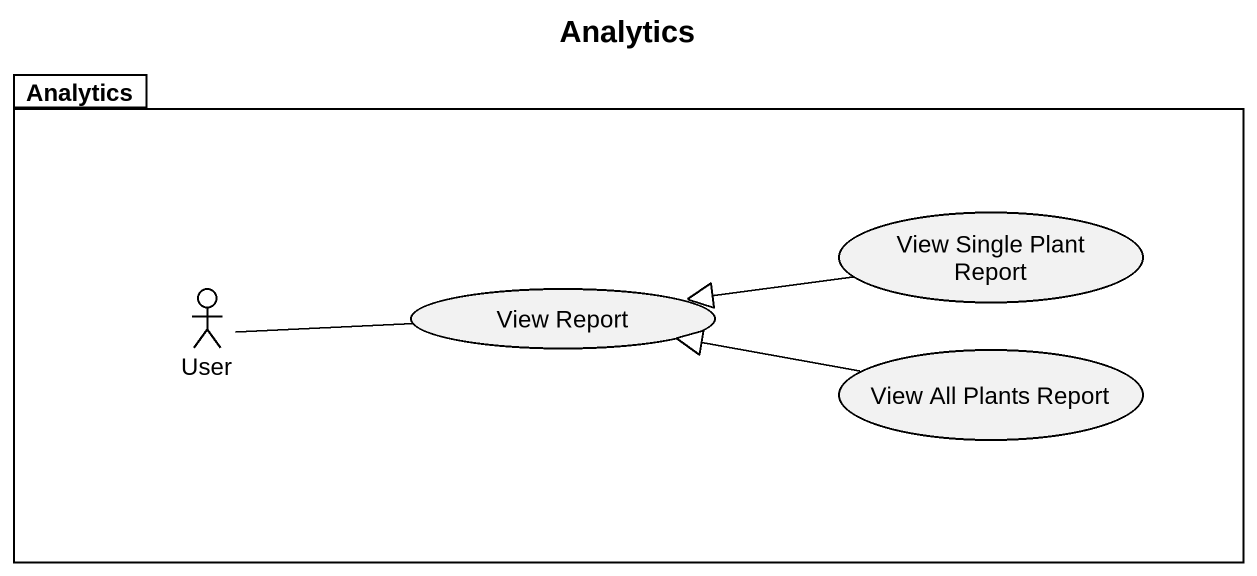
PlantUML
@startuml
title Analytics
package Analytics {
  usecase "View Single Plant Report" as View_Single_Plant_Report
  actor User
  usecase "View Report" as View_Report
  usecase "View All Plants Report" as View_All_Plants_Report
}
View_Single_Plant_Report -left-|> View_Report
User -right- View_Report
View_All_Plants_Report -left-|> View_Report
@enduml
